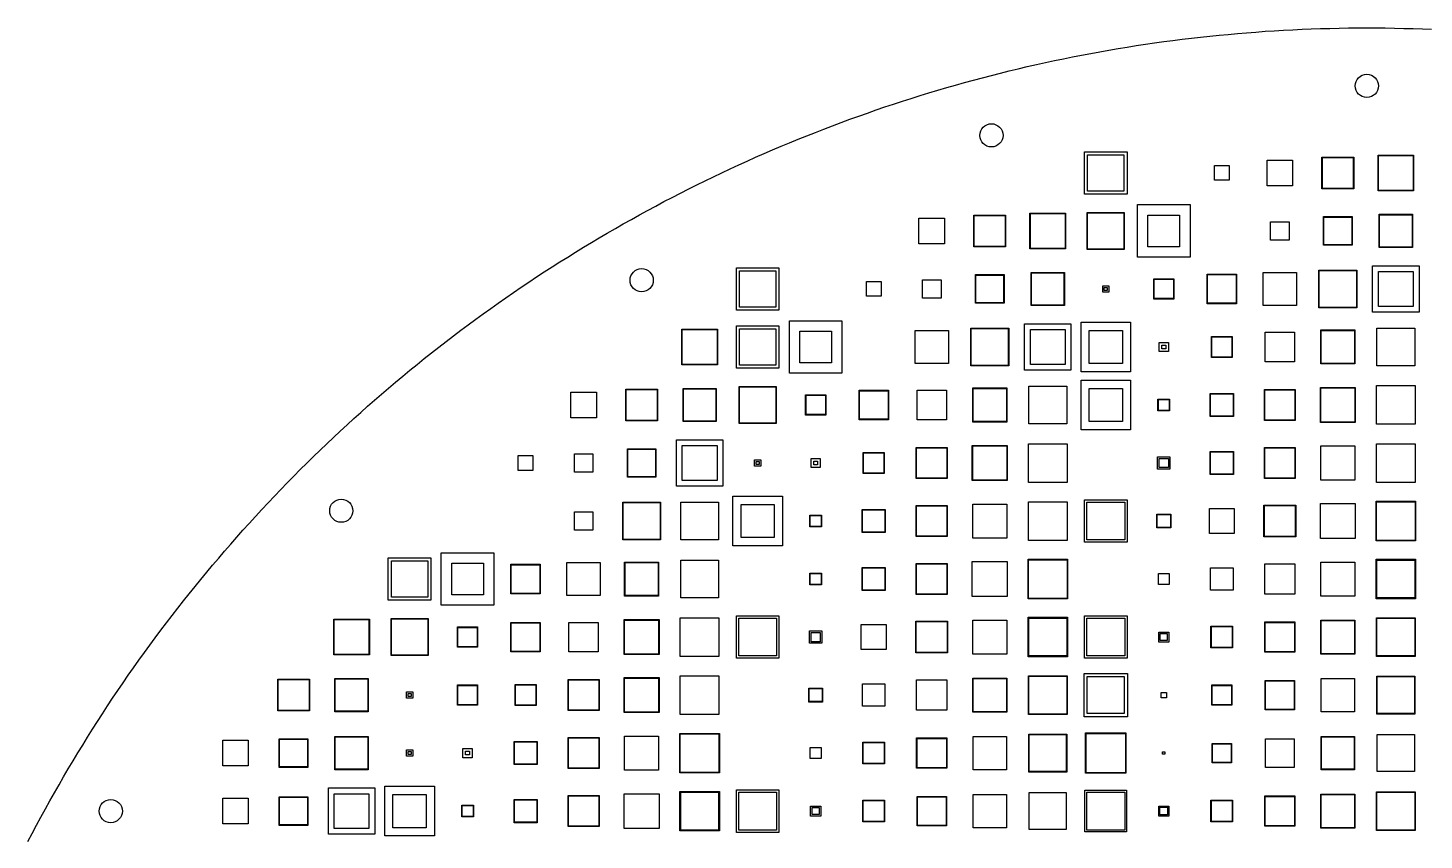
# Model space of a CAD drawing. Header units: millimetres. Extents: x -195 to 195, y -204 to 195.
# Drawn here: x -173.1 to 7.4, y 90 to 195 of the extents above; entities that cross this region are included whole.
import ezdxf

# ---------------------------------------------------------------- set-up
doc = ezdxf.new("R2010")
doc.units = ezdxf.units.MM
for name, color, linetype in [('M1', 1, 'Continuous'), ('M2', 30, 'Continuous'), ('NPTH', 9, 'Continuous'), ('OUTLINE', 7, 'Continuous')]:
    doc.layers.add(name, color=color, linetype=linetype)

msp = doc.modelspace()

# ---------------------------------------------------------------- linework, layer by layer
at = {"layer": 'M1'}
for points in [[(-36.1, 178.6), (-31.4, 178.6), (-31.4, 173.9), (-36.1, 173.9)], [(-17.8, 177.2), (-17.8, 175.3), (-19.7, 175.3), (-19.7, 177.2)], [(-9.6, 177.9), (-9.6, 174.6), (-12.9, 174.6), (-12.9, 177.9)], [(-5.75, 178.25), (-1.75, 178.25), (-1.75, 174.25), (-5.75, 174.25)], [(6, 178.5), (6, 174), (1.5, 174), (1.5, 178.5)], [(-54.6, 170.4), (-54.6, 167.1), (-57.9, 167.1), (-57.9, 170.4)], [(-46.75, 170.75), (-46.75, 166.75), (-50.75, 166.75), (-50.75, 170.75)], [(-39, 171), (-39, 166.5), (-43.5, 166.5), (-43.5, 171)], [(-31.4, 171.1), (-31.4, 166.4), (-36.1, 166.4), (-36.1, 171.1)], [(-24.2, 170.8), (-24.2, 166.7), (-28.3, 166.7), (-28.3, 170.8)], [(-10.05, 169.95), (-10.05, 167.55), (-12.45, 167.55), (-12.45, 169.95)], [(-1.9, 170.6), (-1.9, 166.9), (-5.6, 166.9), (-5.6, 170.6)], [(5.9, 170.9), (5.9, 166.6), (1.6, 166.6), (1.6, 170.9)], [(6.75, 164.25), (6.75, 158.25), (0.75, 158.25), (0.75, 164.25)], [(-76.4, 163.6), (-76.4, 158.9), (-81.1, 158.9), (-81.1, 163.6)], [(-55.05, 162.45), (-55.05, 160.05), (-57.45, 160.05), (-57.45, 162.45)], [(-46.9, 163.1), (-46.9, 159.4), (-50.6, 159.4), (-50.6, 163.1)], [(-43.4, 163.4), (-39.1, 163.4), (-39.1, 159.1), (-43.4, 159.1)], [(-27.5, 162.5), (-25, 162.5), (-25, 160), (-27.5, 160)], [(-16.9, 163.1), (-16.9, 159.4), (-20.6, 159.4), (-20.6, 163.1)], [(-9.1, 163.4), (-9.1, 159.1), (-13.4, 159.1), (-13.4, 163.4)], [(-6.2, 163.7), (-1.3, 163.7), (-1.3, 158.8), (-6.2, 158.8)], [(-64.7, 162.2), (-62.8, 162.2), (-62.8, 160.3), (-64.7, 160.3)], [(-33.35, 161.65), (-33.35, 160.85), (-34.15, 160.85), (-34.15, 161.65)], [(-84, 156), (-84, 151.5), (-88.5, 151.5), (-88.5, 156)], [(-76.4, 156.1), (-76.4, 151.4), (-81.1, 151.4), (-81.1, 156.1)], [(-73.3, 155.8), (-69.2, 155.8), (-69.2, 151.7), (-73.3, 151.7)], [(-54.1, 155.9), (-54.1, 151.6), (-58.4, 151.6), (-58.4, 155.9)], [(-46.3, 156.2), (-46.3, 151.3), (-51.2, 151.3), (-51.2, 156.2)], [(-44.25, 156.75), (-38.25, 156.75), (-38.25, 150.75), (-44.25, 150.75)], [(-31.6, 155.9), (-31.6, 151.6), (-35.9, 151.6), (-35.9, 155.9)], [(-9.35, 155.65), (-9.35, 151.85), (-13.15, 151.85), (-13.15, 155.65)], [(-5.9, 155.9), (-1.6, 155.9), (-1.6, 151.6), (-5.9, 151.6)], [(6.2, 156.2), (6.2, 151.3), (1.3, 151.3), (1.3, 156.2)], [(-26, 154), (-26, 153.5), (-26.5, 153.5), (-26.5, 154)], [(-17.4, 155.1), (-17.4, 152.4), (-20.1, 152.4), (-20.1, 155.1)], [(-91.75, 148.25), (-91.75, 144.25), (-95.75, 144.25), (-95.75, 148.25)], [(-88.4, 148.4), (-84.1, 148.4), (-84.1, 144.1), (-88.4, 144.1)], [(-76.4, 148.6), (-76.4, 143.9), (-81.1, 143.9), (-81.1, 148.6)], [(-61.9, 148.1), (-61.9, 144.4), (-65.6, 144.4), (-65.6, 148.1)], [(-54.35, 148.15), (-54.35, 144.35), (-58.15, 144.35), (-58.15, 148.15)], [(-46.6, 148.4), (-46.6, 144.1), (-50.9, 144.1), (-50.9, 148.4)], [(-38.8, 148.7), (-38.8, 143.8), (-43.7, 143.8), (-43.7, 148.7)], [(-31.6, 148.4), (-31.6, 144.1), (-35.9, 144.1), (-35.9, 148.4)], [(-9.3, 148.2), (-9.3, 144.3), (-13.2, 144.3), (-13.2, 148.2)], [(-5.95, 148.45), (-1.55, 148.45), (-1.55, 144.05), (-5.95, 144.05)], [(6.25, 148.75), (6.25, 143.75), (1.25, 143.75), (1.25, 148.75)], [(-99.6, 147.9), (-99.6, 144.6), (-102.9, 144.6), (-102.9, 147.9)], [(-72.5, 147.5), (-70, 147.5), (-70, 145), (-72.5, 145)], [(-26.95, 146.95), (-25.55, 146.95), (-25.55, 145.55), (-26.95, 145.55)], [(-17.3, 147.7), (-17.3, 144.8), (-20.2, 144.8), (-20.2, 147.7)], [(-89.25, 141.75), (-83.25, 141.75), (-83.25, 135.75), (-89.25, 135.75)], [(-50.95, 140.95), (-46.55, 140.95), (-46.55, 136.55), (-50.95, 136.55)], [(-38.75, 141.25), (-38.75, 136.25), (-43.75, 136.25), (-43.75, 141.25)], [(-1.55, 140.95), (-1.55, 136.55), (-5.95, 136.55), (-5.95, 140.95)], [(6.25, 141.25), (6.25, 136.25), (1.25, 136.25), (1.25, 141.25)], [(-107.8, 139.7), (-107.8, 137.8), (-109.7, 137.8), (-109.7, 139.7)], [(-100.05, 139.95), (-100.05, 137.55), (-102.45, 137.55), (-102.45, 139.95)], [(-91.9, 140.6), (-91.9, 136.9), (-95.6, 136.9), (-95.6, 140.6)], [(-78.35, 139.15), (-78.35, 138.35), (-79.15, 138.35), (-79.15, 139.15)], [(-71, 139), (-71, 138.5), (-71.5, 138.5), (-71.5, 139)], [(-62.4, 140.1), (-62.4, 137.4), (-65.1, 137.4), (-65.1, 140.1)], [(-54.3, 140.7), (-54.3, 136.8), (-58.2, 136.8), (-58.2, 140.7)], [(-25.45, 139.55), (-25.45, 137.95), (-27.05, 137.95), (-27.05, 139.55)], [(-17.3, 140.2), (-17.3, 137.3), (-20.2, 137.3), (-20.2, 140.2)], [(-9.3, 140.7), (-9.3, 136.8), (-13.2, 136.8), (-13.2, 140.7)], [(-91.3, 133.7), (-91.3, 128.8), (-96.2, 128.8), (-96.2, 133.7)], [(-88.7, 133.7), (-83.8, 133.7), (-83.8, 128.8), (-88.7, 128.8)], [(-43.75, 133.75), (-38.75, 133.75), (-38.75, 128.75), (-43.75, 128.75)], [(-31.3, 133.7), (-31.3, 128.8), (-36.2, 128.8), (-36.2, 133.7)], [(6.25, 133.75), (6.25, 128.75), (1.25, 128.75), (1.25, 133.75)], [(-100.05, 132.45), (-100.05, 130.05), (-102.45, 130.05), (-102.45, 132.45)], [(-76.6, 133.4), (-76.6, 129.1), (-80.9, 129.1), (-80.9, 133.4)], [(-70.55, 131.95), (-70.55, 130.55), (-71.95, 130.55), (-71.95, 131.95)], [(-62.3, 132.7), (-62.3, 129.8), (-65.2, 129.8), (-65.2, 132.7)], [(-58.2, 133.2), (-54.3, 133.2), (-54.3, 129.3), (-58.2, 129.3)], [(-46.55, 133.45), (-46.55, 129.05), (-50.95, 129.05), (-50.95, 133.45)], [(-27.15, 132.15), (-25.35, 132.15), (-25.35, 130.35), (-27.15, 130.35)], [(-17.15, 132.85), (-17.15, 129.65), (-20.35, 129.65), (-20.35, 132.85)], [(-9.25, 133.25), (-9.25, 129.25), (-13.25, 129.25), (-13.25, 133.25)], [(-1.5, 133.5), (-1.5, 129), (-6, 129), (-6, 133.5)], [(-121.4, 126.1), (-121.4, 121.4), (-126.1, 121.4), (-126.1, 126.1)], [(-118.3, 125.8), (-114.2, 125.8), (-114.2, 121.7), (-118.3, 121.7)], [(-106.9, 125.6), (-106.9, 121.9), (-110.6, 121.9), (-110.6, 125.6)], [(-99.1, 125.9), (-99.1, 121.6), (-103.4, 121.6), (-103.4, 125.9)], [(-91.6, 125.9), (-91.6, 121.6), (-95.9, 121.6), (-95.9, 125.9)], [(-83.8, 126.2), (-83.8, 121.3), (-88.7, 121.3), (-88.7, 126.2)], [(-62.3, 125.2), (-62.3, 122.3), (-65.2, 122.3), (-65.2, 125.2)], [(-54.3, 125.7), (-54.3, 121.8), (-58.2, 121.8), (-58.2, 125.7)], [(-46.5, 126), (-46.5, 121.5), (-51, 121.5), (-51, 126)], [(-43.75, 126.25), (-38.75, 126.25), (-38.75, 121.25), (-43.75, 121.25)], [(-20.2, 125.2), (-17.3, 125.2), (-17.3, 122.3), (-20.2, 122.3)], [(-9.3, 125.7), (-9.3, 121.8), (-13.2, 121.8), (-13.2, 125.7)], [(-5.95, 125.95), (-1.55, 125.95), (-1.55, 121.55), (-5.95, 121.55)], [(6.2, 126.2), (6.2, 121.3), (1.3, 121.3), (1.3, 126.2)], [(-71.95, 124.45), (-70.55, 124.45), (-70.55, 123.05), (-71.95, 123.05)], [(-25.55, 124.45), (-25.55, 123.05), (-26.95, 123.05), (-26.95, 124.45)], [(-129, 118.5), (-129, 114), (-133.5, 114), (-133.5, 118.5)], [(-126.1, 118.6), (-121.4, 118.6), (-121.4, 113.9), (-126.1, 113.9)], [(-115, 117.5), (-115, 115), (-117.5, 115), (-117.5, 117.5)], [(-106.9, 118.1), (-106.9, 114.4), (-110.6, 114.4), (-110.6, 118.1)], [(-99.35, 118.15), (-99.35, 114.35), (-103.15, 114.35), (-103.15, 118.15)], [(-91.55, 118.45), (-91.55, 114.05), (-95.95, 114.05), (-95.95, 118.45)], [(-83.75, 118.75), (-83.75, 113.75), (-88.75, 113.75), (-88.75, 118.75)], [(-76.3, 118.7), (-76.3, 113.8), (-81.2, 113.8), (-81.2, 118.7)], [(-62.15, 117.85), (-62.15, 114.65), (-65.35, 114.65), (-65.35, 117.85)], [(-58.25, 118.25), (-54.25, 118.25), (-54.25, 114.25), (-58.25, 114.25)], [(-46.55, 118.45), (-46.55, 114.05), (-50.95, 114.05), (-50.95, 118.45)], [(-38.8, 118.7), (-38.8, 113.8), (-43.7, 113.8), (-43.7, 118.7)], [(-31.3, 118.7), (-31.3, 113.8), (-36.2, 113.8), (-36.2, 118.7)], [(-17.35, 117.65), (-17.35, 114.85), (-20.15, 114.85), (-20.15, 117.65)], [(-9.3, 118.2), (-9.3, 114.3), (-13.2, 114.3), (-13.2, 118.2)], [(-1.6, 118.4), (-1.6, 114.1), (-5.9, 114.1), (-5.9, 118.4)], [(6.25, 118.75), (6.25, 113.75), (1.25, 113.75), (1.25, 118.75)], [(-70.45, 117.05), (-70.45, 115.45), (-72.05, 115.45), (-72.05, 117.05)], [(-25.6, 116.9), (-25.6, 115.6), (-26.9, 115.6), (-26.9, 116.9)], [(-136.75, 110.75), (-136.75, 106.75), (-140.75, 106.75), (-140.75, 110.75)], [(-129.1, 110.9), (-129.1, 106.6), (-133.4, 106.6), (-133.4, 110.9)], [(-107.4, 110.1), (-107.4, 107.4), (-110.1, 107.4), (-110.1, 110.1)], [(-99.3, 110.7), (-99.3, 106.8), (-103.2, 106.8), (-103.2, 110.7)], [(-91.55, 110.95), (-91.55, 106.55), (-95.95, 106.55), (-95.95, 110.95)], [(-88.75, 111.25), (-83.75, 111.25), (-83.75, 106.25), (-88.75, 106.25)], [(-62.3, 110.2), (-62.3, 107.3), (-65.2, 107.3), (-65.2, 110.2)], [(-54.3, 110.7), (-54.3, 106.8), (-58.2, 106.8), (-58.2, 110.7)], [(-46.6, 110.9), (-46.6, 106.6), (-50.9, 106.6), (-50.9, 110.9)], [(-38.75, 111.25), (-38.75, 106.25), (-43.75, 106.25), (-43.75, 111.25)], [(-30.95, 111.55), (-30.95, 105.95), (-36.55, 105.95), (-36.55, 111.55)], [(-13.1, 110.6), (-9.4, 110.6), (-9.4, 106.9), (-13.1, 106.9)], [(-1.6, 110.9), (-1.6, 106.6), (-5.9, 106.6), (-5.9, 110.9)], [(6.2, 111.2), (6.2, 106.3), (1.3, 106.3), (1.3, 111.2)], [(-124.15, 109.15), (-123.35, 109.15), (-123.35, 108.35), (-124.15, 108.35)], [(-115, 110), (-115, 107.5), (-117.5, 107.5), (-117.5, 110)], [(-70.35, 109.65), (-70.35, 107.85), (-72.15, 107.85), (-72.15, 109.65)], [(-25.9, 109.1), (-25.9, 108.4), (-26.6, 108.4), (-26.6, 109.1)], [(-17.5, 110), (-17.5, 107.5), (-20, 107.5), (-20, 110)], [(-144.6, 102.9), (-144.6, 99.6), (-147.9, 99.6), (-147.9, 102.9)], [(-136.9, 103.1), (-136.9, 99.4), (-140.6, 99.4), (-140.6, 103.1)], [(-129.1, 103.4), (-129.1, 99.1), (-133.4, 99.1), (-133.4, 103.4)], [(-103.2, 103.2), (-99.3, 103.2), (-99.3, 99.3), (-103.2, 99.3)], [(-91.55, 103.45), (-91.55, 99.05), (-95.95, 99.05), (-95.95, 103.45)], [(-83.75, 103.75), (-83.75, 98.75), (-88.75, 98.75), (-88.75, 103.75)], [(-58.2, 103.2), (-54.3, 103.2), (-54.3, 99.3), (-58.2, 99.3)], [(-46.6, 103.4), (-46.6, 99.1), (-50.9, 99.1), (-50.9, 103.4)], [(-43.7, 103.7), (-38.8, 103.7), (-38.8, 98.8), (-43.7, 98.8)], [(-31.2, 103.8), (-31.2, 98.7), (-36.3, 98.7), (-36.3, 103.8)], [(-9.4, 103.1), (-9.4, 99.4), (-13.1, 99.4), (-13.1, 103.1)], [(-1.65, 103.35), (-1.65, 99.15), (-5.85, 99.15), (-5.85, 103.35)], [(6.15, 103.65), (6.15, 98.85), (1.35, 98.85), (1.35, 103.65)], [(-123.35, 101.65), (-123.35, 100.85), (-124.15, 100.85), (-124.15, 101.65)], [(-116, 101.5), (-116, 101), (-116.5, 101), (-116.5, 101.5)], [(-107.3, 102.7), (-107.3, 99.8), (-110.2, 99.8), (-110.2, 102.7)], [(-70.55, 101.95), (-70.55, 100.55), (-71.95, 100.55), (-71.95, 101.95)], [(-62.35, 102.65), (-62.35, 99.85), (-65.15, 99.85), (-65.15, 102.65)], [(-26.1, 101.4), (-26.1, 101.1), (-26.4, 101.1), (-26.4, 101.4)], [(-19.95, 102.45), (-17.55, 102.45), (-17.55, 100.05), (-19.95, 100.05)], [(-134.25, 96.75), (-128.25, 96.75), (-128.25, 90.75), (-134.25, 90.75)], [(-121.6, 95.9), (-121.6, 91.6), (-125.9, 91.6), (-125.9, 95.9)], [(-99.3, 95.7), (-99.3, 91.8), (-103.2, 91.8), (-103.2, 95.7)], [(-96, 96), (-91.5, 96), (-91.5, 91.5), (-96, 91.5)], [(-83.8, 96.2), (-83.8, 91.3), (-88.7, 91.3), (-88.7, 96.2)], [(-76.3, 96.2), (-76.3, 91.3), (-81.2, 91.3), (-81.2, 96.2)], [(-46.6, 95.9), (-46.6, 91.6), (-50.9, 91.6), (-50.9, 95.9)], [(-38.85, 96.15), (-38.85, 91.35), (-43.65, 91.35), (-43.65, 96.15)], [(-31.3, 96.2), (-31.3, 91.3), (-36.2, 91.3), (-36.2, 96.2)], [(-9.3, 95.7), (-9.3, 91.8), (-13.2, 91.8), (-13.2, 95.7)], [(-1.6, 95.9), (-1.6, 91.6), (-5.9, 91.6), (-5.9, 95.9)], [(1.25, 96.25), (6.25, 96.25), (6.25, 91.25), (1.25, 91.25)], [(-147.9, 95.4), (-144.6, 95.4), (-144.6, 92.1), (-147.9, 92.1)], [(-136.9, 95.6), (-136.9, 91.9), (-140.6, 91.9), (-140.6, 95.6)], [(-115.55, 94.45), (-115.55, 93.05), (-116.95, 93.05), (-116.95, 94.45)], [(-107.3, 95.2), (-107.3, 92.3), (-110.2, 92.3), (-110.2, 95.2)], [(-71.9, 94.4), (-70.6, 94.4), (-70.6, 93.1), (-71.9, 93.1)], [(-62.35, 95.15), (-62.35, 92.35), (-65.15, 92.35), (-65.15, 95.15)], [(-54.4, 95.6), (-54.4, 91.9), (-58.1, 91.9), (-58.1, 95.6)], [(-25.75, 94.25), (-25.75, 93.25), (-26.75, 93.25), (-26.75, 94.25)], [(-20.15, 95.15), (-17.35, 95.15), (-17.35, 92.35), (-20.15, 92.35)]]:
    msp.add_lwpolyline(points, close=True, dxfattribs=at)
at = {"layer": 'M2'}
for points in [[(-36.5, 179), (-31, 179), (-31, 173.5), (-36.5, 173.5)], [(-17.8, 177.2), (-17.8, 175.3), (-19.7, 175.3), (-19.7, 177.2)], [(-9.6, 177.9), (-9.6, 174.6), (-12.9, 174.6), (-12.9, 177.9)], [(-5.8, 178.3), (-1.7, 178.3), (-1.7, 174.2), (-5.8, 174.2)], [(6.05, 178.55), (6.05, 173.95), (1.45, 173.95), (1.45, 178.55)], [(-22.85, 172.15), (-22.85, 165.35), (-29.65, 165.35), (-29.65, 172.15)], [(-54.6, 170.4), (-54.6, 167.1), (-57.9, 167.1), (-57.9, 170.4)], [(-46.7, 170.8), (-46.7, 166.7), (-50.8, 166.7), (-50.8, 170.8)], [(-38.95, 171.05), (-38.95, 166.45), (-43.55, 166.45), (-43.55, 171.05)], [(-31.35, 171.15), (-31.35, 166.35), (-36.15, 166.35), (-36.15, 171.15)], [(-10.05, 169.95), (-10.05, 167.55), (-12.45, 167.55), (-12.45, 169.95)], [(-1.95, 170.55), (-1.95, 166.95), (-5.55, 166.95), (-5.55, 170.55)], [(5.85, 170.85), (5.85, 166.65), (1.65, 166.65), (1.65, 170.85)], [(-76, 164), (-76, 158.5), (-81.5, 158.5), (-81.5, 164)], [(-55.05, 162.45), (-55.05, 160.05), (-57.45, 160.05), (-57.45, 162.45)], [(-46.95, 163.05), (-46.95, 159.45), (-50.55, 159.45), (-50.55, 163.05)], [(-43.35, 163.35), (-39.15, 163.35), (-39.15, 159.15), (-43.35, 159.15)], [(-27.55, 162.55), (-24.95, 162.55), (-24.95, 159.95), (-27.55, 159.95)], [(-16.85, 163.15), (-16.85, 159.35), (-20.65, 159.35), (-20.65, 163.15)], [(-9.1, 163.4), (-9.1, 159.1), (-13.4, 159.1), (-13.4, 163.4)], [(-6.15, 163.65), (-1.35, 163.65), (-1.35, 158.85), (-6.15, 158.85)], [(6, 163.5), (6, 159), (1.5, 159), (1.5, 163.5)], [(-64.7, 162.2), (-62.8, 162.2), (-62.8, 160.3), (-64.7, 160.3)], [(-33.55, 161.45), (-33.55, 161.05), (-33.95, 161.05), (-33.95, 161.45)], [(-74.65, 157.15), (-67.85, 157.15), (-67.85, 150.35), (-74.65, 150.35)], [(-83.95, 156.05), (-83.95, 151.45), (-88.55, 151.45), (-88.55, 156.05)], [(-76, 156.5), (-76, 151), (-81.5, 151), (-81.5, 156.5)], [(-54.1, 155.9), (-54.1, 151.6), (-58.4, 151.6), (-58.4, 155.9)], [(-46.35, 156.15), (-46.35, 151.35), (-51.15, 151.35), (-51.15, 156.15)], [(-43.5, 156), (-39, 156), (-39, 151.5), (-43.5, 151.5)], [(-30.55, 156.95), (-30.55, 150.55), (-36.95, 150.55), (-36.95, 156.95)], [(-9.35, 155.65), (-9.35, 151.85), (-13.15, 151.85), (-13.15, 155.65)], [(-5.95, 155.95), (-1.55, 155.95), (-1.55, 151.55), (-5.95, 151.55)], [(6.2, 156.2), (6.2, 151.3), (1.3, 151.3), (1.3, 156.2)], [(-25.65, 154.35), (-25.65, 153.15), (-26.85, 153.15), (-26.85, 154.35)], [(-17.45, 155.05), (-17.45, 152.45), (-20.05, 152.45), (-20.05, 155.05)], [(-91.7, 148.3), (-91.7, 144.2), (-95.8, 144.2), (-95.8, 148.3)], [(-88.35, 148.35), (-84.15, 148.35), (-84.15, 144.15), (-88.35, 144.15)], [(-76.35, 148.65), (-76.35, 143.85), (-81.15, 143.85), (-81.15, 148.65)], [(-61.85, 148.15), (-61.85, 144.35), (-65.65, 144.35), (-65.65, 148.15)], [(-54.35, 148.15), (-54.35, 144.35), (-58.15, 144.35), (-58.15, 148.15)], [(-46.55, 148.45), (-46.55, 144.05), (-50.95, 144.05), (-50.95, 148.45)], [(-38.8, 148.7), (-38.8, 143.8), (-43.7, 143.8), (-43.7, 148.7)], [(-30.55, 149.45), (-30.55, 143.05), (-36.95, 143.05), (-36.95, 149.45)], [(-9.25, 148.25), (-9.25, 144.25), (-13.25, 144.25), (-13.25, 148.25)], [(-6, 148.5), (-1.5, 148.5), (-1.5, 144), (-6, 144)], [(6.25, 148.75), (6.25, 143.75), (1.25, 143.75), (1.25, 148.75)], [(-99.6, 147.9), (-99.6, 144.6), (-102.9, 144.6), (-102.9, 147.9)], [(-72.55, 147.55), (-69.95, 147.55), (-69.95, 144.95), (-72.55, 144.95)], [(-27, 147), (-25.5, 147), (-25.5, 145.5), (-27, 145.5)], [(-17.25, 147.75), (-17.25, 144.75), (-20.25, 144.75), (-20.25, 147.75)], [(-88.5, 141), (-84, 141), (-84, 136.5), (-88.5, 136.5)], [(-51, 141), (-46.5, 141), (-46.5, 136.5), (-51, 136.5)], [(-38.75, 141.25), (-38.75, 136.25), (-43.75, 136.25), (-43.75, 141.25)], [(-1.55, 140.95), (-1.55, 136.55), (-5.95, 136.55), (-5.95, 140.95)], [(6.25, 141.25), (6.25, 136.25), (1.25, 136.25), (1.25, 141.25)], [(-107.8, 139.7), (-107.8, 137.8), (-109.7, 137.8), (-109.7, 139.7)], [(-100.05, 139.95), (-100.05, 137.55), (-102.45, 137.55), (-102.45, 139.95)], [(-91.95, 140.55), (-91.95, 136.95), (-95.55, 136.95), (-95.55, 140.55)], [(-70.65, 139.35), (-70.65, 138.15), (-71.85, 138.15), (-71.85, 139.35)], [(-62.45, 140.05), (-62.45, 137.45), (-65.05, 137.45), (-65.05, 140.05)], [(-54.25, 140.75), (-54.25, 136.75), (-58.25, 136.75), (-58.25, 140.75)], [(-25.65, 139.35), (-25.65, 138.15), (-26.85, 138.15), (-26.85, 139.35)], [(-17.25, 140.25), (-17.25, 137.25), (-20.25, 137.25), (-20.25, 140.25)], [(-9.25, 140.75), (-9.25, 136.75), (-13.25, 136.75), (-13.25, 140.75)], [(-78.55, 138.95), (-78.55, 138.55), (-78.95, 138.55), (-78.95, 138.95)], [(-91.35, 133.65), (-91.35, 128.85), (-96.15, 128.85), (-96.15, 133.65)], [(-88.7, 133.7), (-83.8, 133.7), (-83.8, 128.8), (-88.7, 128.8)], [(-75.55, 134.45), (-75.55, 128.05), (-81.95, 128.05), (-81.95, 134.45)], [(-43.75, 133.75), (-38.75, 133.75), (-38.75, 128.75), (-43.75, 128.75)], [(-31, 134), (-31, 128.5), (-36.5, 128.5), (-36.5, 134)], [(6.3, 133.8), (6.3, 128.7), (1.2, 128.7), (1.2, 133.8)], [(-100.05, 132.45), (-100.05, 130.05), (-102.45, 130.05), (-102.45, 132.45)], [(-70.5, 132), (-70.5, 130.5), (-72, 130.5), (-72, 132)], [(-62.25, 132.75), (-62.25, 129.75), (-65.25, 129.75), (-65.25, 132.75)], [(-58.25, 133.25), (-54.25, 133.25), (-54.25, 129.25), (-58.25, 129.25)], [(-46.55, 133.45), (-46.55, 129.05), (-50.95, 129.05), (-50.95, 133.45)], [(-27.1, 132.1), (-25.4, 132.1), (-25.4, 130.4), (-27.1, 130.4)], [(-17.15, 132.85), (-17.15, 129.65), (-20.35, 129.65), (-20.35, 132.85)], [(-9.2, 133.3), (-9.2, 129.2), (-13.3, 129.2), (-13.3, 133.3)], [(-1.5, 133.5), (-1.5, 129), (-6, 129), (-6, 133.5)], [(-121, 126.5), (-121, 121), (-126.5, 121), (-126.5, 126.5)], [(-119.65, 127.15), (-112.85, 127.15), (-112.85, 120.35), (-119.65, 120.35)], [(-106.85, 125.65), (-106.85, 121.85), (-110.65, 121.85), (-110.65, 125.65)], [(-99.1, 125.9), (-99.1, 121.6), (-103.4, 121.6), (-103.4, 125.9)], [(-91.55, 125.95), (-91.55, 121.55), (-95.95, 121.55), (-95.95, 125.95)], [(-83.8, 126.2), (-83.8, 121.3), (-88.7, 121.3), (-88.7, 126.2)], [(-62.25, 125.25), (-62.25, 122.25), (-65.25, 122.25), (-65.25, 125.25)], [(-54.25, 125.75), (-54.25, 121.75), (-58.25, 121.75), (-58.25, 125.75)], [(-46.5, 126), (-46.5, 121.5), (-51, 121.5), (-51, 126)], [(-43.8, 126.3), (-38.7, 126.3), (-38.7, 121.2), (-43.8, 121.2)], [(-20.2, 125.2), (-17.3, 125.2), (-17.3, 122.3), (-20.2, 122.3)], [(-9.3, 125.7), (-9.3, 121.8), (-13.2, 121.8), (-13.2, 125.7)], [(-5.95, 125.95), (-1.55, 125.95), (-1.55, 121.55), (-5.95, 121.55)], [(6.3, 126.3), (6.3, 121.2), (1.2, 121.2), (1.2, 126.3)], [(-72, 124.5), (-70.5, 124.5), (-70.5, 123), (-72, 123)], [(-25.55, 124.45), (-25.55, 123.05), (-26.95, 123.05), (-26.95, 124.45)], [(-128.95, 118.55), (-128.95, 113.95), (-133.55, 113.95), (-133.55, 118.55)], [(-126.15, 118.65), (-121.35, 118.65), (-121.35, 113.85), (-126.15, 113.85)], [(-114.95, 117.55), (-114.95, 114.95), (-117.55, 114.95), (-117.55, 117.55)], [(-106.85, 118.15), (-106.85, 114.35), (-110.65, 114.35), (-110.65, 118.15)], [(-99.35, 118.15), (-99.35, 114.35), (-103.15, 114.35), (-103.15, 118.15)], [(-91.5, 118.5), (-91.5, 114), (-96, 114), (-96, 118.5)], [(-83.75, 118.75), (-83.75, 113.75), (-88.75, 113.75), (-88.75, 118.75)], [(-76, 119), (-76, 113.5), (-81.5, 113.5), (-81.5, 119)], [(-62.15, 117.85), (-62.15, 114.65), (-65.35, 114.65), (-65.35, 117.85)], [(-58.3, 118.3), (-54.2, 118.3), (-54.2, 114.2), (-58.3, 114.2)], [(-46.55, 118.45), (-46.55, 114.05), (-50.95, 114.05), (-50.95, 118.45)], [(-38.7, 118.8), (-38.7, 113.7), (-43.8, 113.7), (-43.8, 118.8)], [(-31, 119), (-31, 113.5), (-36.5, 113.5), (-36.5, 119)], [(-17.4, 117.6), (-17.4, 114.9), (-20.1, 114.9), (-20.1, 117.6)], [(-9.35, 118.15), (-9.35, 114.35), (-13.15, 114.35), (-13.15, 118.15)], [(-1.55, 118.45), (-1.55, 114.05), (-5.95, 114.05), (-5.95, 118.45)], [(6.2, 118.7), (6.2, 113.8), (1.3, 113.8), (1.3, 118.7)], [(-70.65, 116.85), (-70.65, 115.65), (-71.85, 115.65), (-71.85, 116.85)], [(-25.8, 116.7), (-25.8, 115.8), (-26.7, 115.8), (-26.7, 116.7)], [(-136.7, 110.8), (-136.7, 106.7), (-140.8, 106.7), (-140.8, 110.8)], [(-129.15, 110.85), (-129.15, 106.65), (-133.35, 106.65), (-133.35, 110.85)], [(-99.25, 110.75), (-99.25, 106.75), (-103.25, 106.75), (-103.25, 110.75)], [(-91.5, 111), (-91.5, 106.5), (-96, 106.5), (-96, 111)], [(-88.75, 111.25), (-83.75, 111.25), (-83.75, 106.25), (-88.75, 106.25)], [(-62.3, 110.2), (-62.3, 107.3), (-65.2, 107.3), (-65.2, 110.2)], [(-54.3, 110.7), (-54.3, 106.8), (-58.2, 106.8), (-58.2, 110.7)], [(-46.55, 110.95), (-46.55, 106.55), (-50.95, 106.55), (-50.95, 110.95)], [(-38.8, 111.2), (-38.8, 106.3), (-43.7, 106.3), (-43.7, 111.2)], [(-31.35, 111.15), (-31.35, 106.35), (-36.15, 106.35), (-36.15, 111.15)], [(-13.15, 110.65), (-9.35, 110.65), (-9.35, 106.85), (-13.15, 106.85)], [(-1.6, 110.9), (-1.6, 106.6), (-5.9, 106.6), (-5.9, 110.9)], [(6.15, 111.15), (6.15, 106.35), (1.35, 106.35), (1.35, 111.15)], [(-123.95, 108.95), (-123.55, 108.95), (-123.55, 108.55), (-123.95, 108.55)], [(-114.95, 110.05), (-114.95, 107.45), (-117.55, 107.45), (-117.55, 110.05)], [(-107.45, 110.05), (-107.45, 107.45), (-110.05, 107.45), (-110.05, 110.05)], [(-70.4, 109.6), (-70.4, 107.9), (-72.1, 107.9), (-72.1, 109.6)], [(-25.9, 109.1), (-25.9, 108.4), (-26.6, 108.4), (-26.6, 109.1)], [(-17.45, 110.05), (-17.45, 107.45), (-20.05, 107.45), (-20.05, 110.05)], [(-144.6, 102.9), (-144.6, 99.6), (-147.9, 99.6), (-147.9, 102.9)], [(-136.95, 103.05), (-136.95, 99.45), (-140.55, 99.45), (-140.55, 103.05)], [(-129.15, 103.35), (-129.15, 99.15), (-133.35, 99.15), (-133.35, 103.35)], [(-103.25, 103.25), (-99.25, 103.25), (-99.25, 99.25), (-103.25, 99.25)], [(-91.55, 103.45), (-91.55, 99.05), (-95.95, 99.05), (-95.95, 103.45)], [(-83.7, 103.8), (-83.7, 98.7), (-88.8, 98.7), (-88.8, 103.8)], [(-58.15, 103.15), (-54.35, 103.15), (-54.35, 99.35), (-58.15, 99.35)], [(-46.6, 103.4), (-46.6, 99.1), (-50.9, 99.1), (-50.9, 103.4)], [(-43.65, 103.65), (-38.85, 103.65), (-38.85, 98.85), (-43.65, 98.85)], [(-31.15, 103.85), (-31.15, 98.65), (-36.35, 98.65), (-36.35, 103.85)], [(-9.4, 103.1), (-9.4, 99.4), (-13.1, 99.4), (-13.1, 103.1)], [(-1.6, 103.4), (-1.6, 99.1), (-5.9, 99.1), (-5.9, 103.4)], [(6.15, 103.65), (6.15, 98.85), (1.35, 98.85), (1.35, 103.65)], [(-123.55, 101.45), (-123.55, 101.05), (-123.95, 101.05), (-123.95, 101.45)], [(-115.65, 101.85), (-115.65, 100.65), (-116.85, 100.65), (-116.85, 101.85)], [(-107.25, 102.75), (-107.25, 99.75), (-110.25, 99.75), (-110.25, 102.75)], [(-70.55, 101.95), (-70.55, 100.55), (-71.95, 100.55), (-71.95, 101.95)], [(-62.4, 102.6), (-62.4, 99.9), (-65.1, 99.9), (-65.1, 102.6)], [(-26.1, 101.4), (-26.1, 101.1), (-26.4, 101.1), (-26.4, 101.4)], [(-20, 102.5), (-17.5, 102.5), (-17.5, 100), (-20, 100)], [(-133.5, 96), (-129, 96), (-129, 91.5), (-133.5, 91.5)], [(-120.55, 96.95), (-120.55, 90.55), (-126.95, 90.55), (-126.95, 96.95)], [(-99.25, 95.75), (-99.25, 91.75), (-103.25, 91.75), (-103.25, 95.75)], [(-96, 96), (-91.5, 96), (-91.5, 91.5), (-96, 91.5)], [(-83.7, 96.3), (-83.7, 91.2), (-88.8, 91.2), (-88.8, 96.3)], [(-76, 96.5), (-76, 91), (-81.5, 91), (-81.5, 96.5)], [(-46.6, 95.9), (-46.6, 91.6), (-50.9, 91.6), (-50.9, 95.9)], [(-38.85, 96.15), (-38.85, 91.35), (-43.65, 91.35), (-43.65, 96.15)], [(-31.05, 96.45), (-31.05, 91.05), (-36.45, 91.05), (-36.45, 96.45)], [(-1.55, 95.95), (-1.55, 91.55), (-5.95, 91.55), (-5.95, 95.95)], [(1.3, 96.2), (6.2, 96.2), (6.2, 91.3), (1.3, 91.3)], [(-147.9, 95.4), (-144.6, 95.4), (-144.6, 92.1), (-147.9, 92.1)], [(-136.95, 95.55), (-136.95, 91.95), (-140.55, 91.95), (-140.55, 95.55)], [(-115.5, 94.5), (-115.5, 93), (-117, 93), (-117, 94.5)], [(-107.25, 95.25), (-107.25, 92.25), (-110.25, 92.25), (-110.25, 95.25)], [(-71.7, 94.2), (-70.8, 94.2), (-70.8, 93.3), (-71.7, 93.3)], [(-62.4, 95.1), (-62.4, 92.4), (-65.1, 92.4), (-65.1, 95.1)], [(-54.35, 95.65), (-54.35, 91.85), (-58.15, 91.85), (-58.15, 95.65)], [(-25.6, 94.4), (-25.6, 93.1), (-26.9, 93.1), (-26.9, 94.4)], [(-20.1, 95.1), (-17.4, 95.1), (-17.4, 92.4), (-20.1, 92.4)], [(-9.35, 95.65), (-9.35, 91.85), (-13.15, 91.85), (-13.15, 95.65)]]:
    msp.add_lwpolyline(points, close=True, dxfattribs=at)
at = {"layer": 'NPTH'}
for centre in [(0, 187.5), (-48.53, 181.11), (-93.75, 162.38), (-132.58, 132.58), (-162.38, 93.75)]:
    msp.add_circle(centre, 1.5, dxfattribs=at)
at = {"layer": 'OUTLINE'}
msp.add_lwpolyline([(-173.09, 89.81), (-172.54, 90.87), (-171.97, 91.92), (-171.41, 92.98), (-170.83, 94.03), (-170.25, 95.07), (-169.67, 96.12), (-169.07, 97.15), (-168.47, 98.19), (-167.87, 99.22), (-167.26, 100.25), (-166.64, 101.27), (-166.01, 102.29), (-165.38, 103.31), (-164.75, 104.32), (-164.1, 105.33), (-163.45, 106.34), (-162.8, 107.34), (-162.14, 108.34), (-161.47, 109.33), (-160.79, 110.32), (-160.11, 111.3), (-159.43, 112.28), (-158.74, 113.26), (-158.04, 114.23), (-157.34, 115.2), (-156.63, 116.16), (-155.91, 117.12), (-155.19, 118.07), (-154.46, 119.02), (-153.73, 119.97), (-152.99, 120.91), (-152.24, 121.85), (-151.49, 122.78), (-150.74, 123.71), (-149.98, 124.63), (-149.21, 125.55), (-148.43, 126.46), (-147.66, 127.37), (-146.87, 128.27), (-146.08, 129.17), (-145.29, 130.06), (-144.49, 130.95), (-143.68, 131.84), (-142.87, 132.72), (-142.05, 133.59), (-141.23, 134.46), (-140.4, 135.32), (-139.57, 136.18), (-138.73, 137.04), (-137.89, 137.89), (-137.04, 138.73), (-136.18, 139.57), (-135.32, 140.4), (-134.46, 141.23), (-133.59, 142.05), (-132.72, 142.87), (-131.84, 143.68), (-130.95, 144.49), (-130.06, 145.29), (-129.17, 146.08), (-128.27, 146.87), (-127.37, 147.66), (-126.46, 148.43), (-125.55, 149.21), (-124.63, 149.98), (-123.71, 150.74), (-122.78, 151.49), (-121.85, 152.24), (-120.91, 152.99), (-119.97, 153.73), (-119.02, 154.46), (-118.07, 155.19), (-117.12, 155.91), (-116.16, 156.63), (-115.2, 157.34), (-114.23, 158.04), (-113.26, 158.74), (-112.28, 159.43), (-111.3, 160.11), (-110.32, 160.79), (-109.33, 161.47), (-108.34, 162.14), (-107.34, 162.8), (-106.34, 163.45), (-105.33, 164.1), (-104.32, 164.75), (-103.31, 165.38), (-102.29, 166.01), (-101.27, 166.64), (-100.25, 167.26), (-99.22, 167.87), (-98.19, 168.47), (-97.15, 169.07), (-96.12, 169.67), (-95.07, 170.25), (-94.03, 170.83), (-92.98, 171.41), (-91.92, 171.97), (-90.87, 172.54), (-89.81, 173.09), (-88.74, 173.64), (-87.67, 174.18), (-86.6, 174.71), (-85.53, 175.24), (-84.45, 175.76), (-83.37, 176.28), (-82.29, 176.79), (-81.2, 177.29), (-80.11, 177.78), (-79.02, 178.27), (-77.93, 178.75), (-76.83, 179.23), (-75.73, 179.7), (-74.62, 180.16), (-73.52, 180.61), (-72.41, 181.06), (-71.29, 181.5), (-70.18, 181.93), (-69.06, 182.36), (-67.94, 182.78), (-66.82, 183.19), (-65.69, 183.6), (-64.57, 184), (-63.44, 184.39), (-62.3, 184.78), (-61.17, 185.16), (-60.03, 185.53), (-58.89, 185.89), (-57.75, 186.25), (-56.61, 186.6), (-55.46, 186.95), (-54.31, 187.28), (-53.16, 187.61), (-52.01, 187.94), (-50.85, 188.25), (-49.7, 188.56), (-48.54, 188.86), (-47.38, 189.16), (-46.22, 189.44), (-45.06, 189.72), (-43.89, 190), (-42.72, 190.26), (-41.56, 190.52), (-40.39, 190.77), (-39.22, 191.02), (-38.04, 191.25), (-36.87, 191.48), (-35.69, 191.71), (-34.52, 191.92), (-33.34, 192.13), (-32.16, 192.33), (-30.98, 192.52), (-29.8, 192.71), (-28.61, 192.89), (-27.43, 193.06), (-26.24, 193.23), (-25.06, 193.38), (-23.87, 193.53), (-22.68, 193.68), (-21.49, 193.81), (-20.3, 193.94), (-19.11, 194.06), (-17.92, 194.17), (-16.73, 194.28), (-15.54, 194.38), (-14.35, 194.47), (-13.15, 194.56), (-11.96, 194.63), (-10.76, 194.7), (-9.57, 194.77), (-8.37, 194.82), (-7.18, 194.87), (-5.98, 194.91), (-4.79, 194.94), (-3.59, 194.97), (-2.39, 194.99), (-1.2, 195), (0, 195), (1.2, 195), (2.39, 194.99), (3.59, 194.97), (4.79, 194.94), (5.98, 194.91), (7.18, 194.87), (8.37, 194.82)], dxfattribs=at)

doc.saveas('drawing.dxf')
